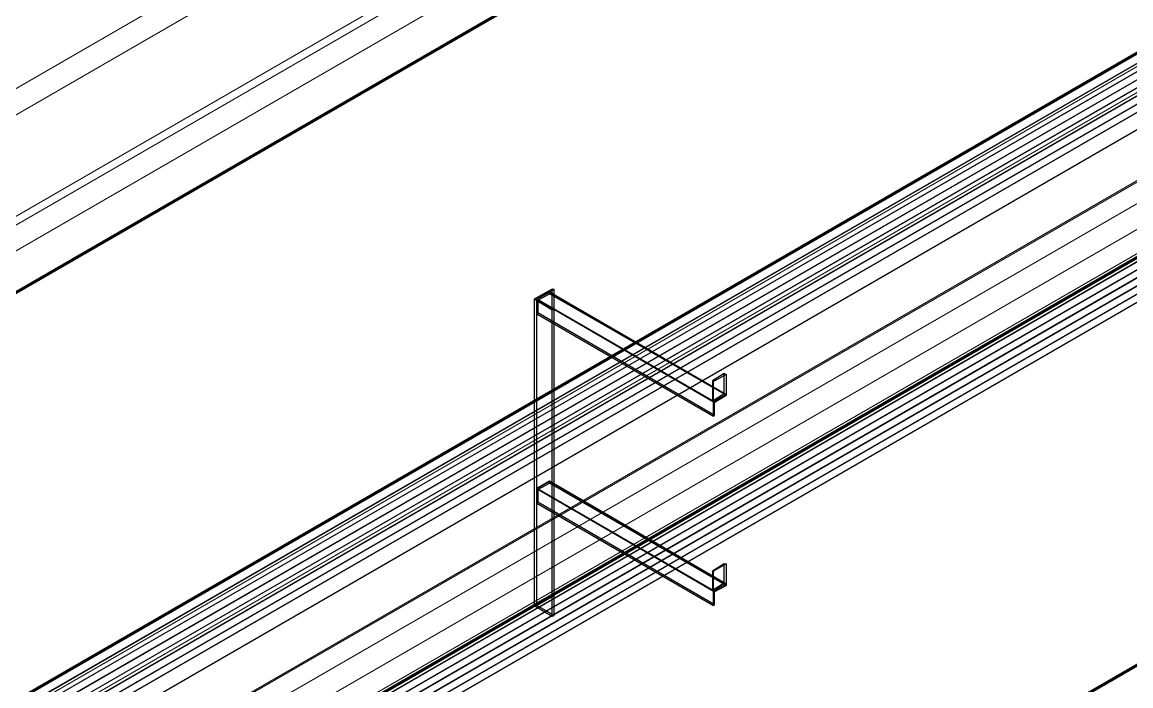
# Model space of a CAD drawing. Header units: inches. Extents: x -430764 to 256483, y 7374 to 217374.
# Drawn here: x 84845 to 110092, y 58489 to 73593 of the extents above; entities that cross this region are included whole.
import ezdxf

# ---------------------------------------------------------------- set-up
doc = ezdxf.new("R2010")
doc.units = ezdxf.units.IN
doc.header["$MEASUREMENT"] = 0
doc.layers.add('Background Stuff', color=252, linetype='Continuous', lineweight=5)
doc.layers.add('Layer 1', color=7, linetype='Continuous')

# ---------------------------------------------------------------- blocks, each defined once
blk = doc.blocks.new('block 3')
at = {"layer": 'Layer 1', "color": 9, "lineweight": 0}
for points in [[(821.23, -414.72), (821.23, -411.73), (282.12, -722.93)], [(821.23, -411.73), (834.63, -419.46), (295.52, -730.77), (282.12, -722.93), (282.12, -725.92), (295.52, -733.66), (295.52, -730.77)], [(834.63, -422.46), (821.23, -414.72), (282.12, -725.92)], [(834.63, -419.46), (834.63, -422.46), (295.52, -733.66)], [(831.23, -490.08), (831.23, -420.5), (292.12, -731.7)], [(831.23, -420.5), (838.76, -424.82), (299.64, -736.03), (292.12, -731.7), (292.12, -801.38), (299.64, -805.71), (299.64, -736.03)], [(882.87, -447.3), (896.38, -455.13), (357.27, -766.33), (343.76, -758.6), (343.76, -761.49), (357.27, -769.32), (357.27, -766.33)], [(896.38, -458.02), (882.87, -450.29), (343.76, -761.49)], [(896.38, -455.13), (896.38, -458.02), (357.27, -769.32)], [(284.59, -805.81), (284.59, -797.05), (823.71, -485.75)], [(838.76, -494.51), (831.23, -490.08), (292.12, -801.38)], [(347.06, -841.89), (284.59, -805.81), (823.71, -494.61)]]:
    blk.add_lwpolyline(points, dxfattribs=at)
at = {"layer": 'Layer 1', "color": 42, "lineweight": 100, "true_color": 0xdca627}
for points in [[(299.64, -805.71), (299.64, -736.03), (838.76, -424.82), (838.76, -494.51), (878.96, -517.7)], [(339.85, -759.32), (339.85, -828.9), (878.96, -517.7), (878.96, -448.02), (838.76, -424.82)], [(299.64, -736.03), (339.85, -759.32), (878.96, -448.02)], [(339.85, -828.9), (299.64, -805.71), (838.76, -494.51)]]:
    blk.add_lwpolyline(points, dxfattribs=at)
at = {"layer": 'Layer 1', "lineweight": 0}
blk.add_lwpolyline([(838.76, -424.82), (838.76, -494.51), (299.64, -805.71)], dxfattribs=at)
at = {"layer": 'Layer 1', "color": 254, "lineweight": 25, "true_color": 0xdddcdb}
for points in [[(878.96, -517.7), (878.96, -448.02), (339.85, -759.32)], [(878.96, -448.02), (878.96, -448.02), (886.58, -452.35), (347.47, -763.65), (339.85, -759.32), (339.85, -828.9), (347.47, -833.33), (347.47, -763.65)], [(886.58, -522.03), (878.96, -517.7), (339.85, -828.9)]]:
    blk.add_lwpolyline(points, dxfattribs=at)
at = {"layer": 'Layer 1', "color": 6, "lineweight": 0}
for points in [[(882.87, -450.29), (882.87, -447.3), (343.76, -758.6)], [(311.19, -777.05), (850.3, -465.75)], [(311.6, -776.74), (850.71, -465.54)], [(311.6, -777.67), (850.71, -466.47)], [(312.01, -777.46), (851.13, -466.26)], [(312.01, -777.46), (851.13, -466.26)], [(312.43, -777.26), (851.54, -465.96)], [(312.43, -778.19), (851.54, -466.88)], [(312.84, -777.98), (851.95, -466.68)], [(312.84, -777.98), (851.95, -466.68)], [(313.15, -777.67), (852.36, -466.47)], [(313.97, -778.19), (853.08, -466.88)], [(313.15, -778.6), (852.36, -467.4)], [(313.56, -778.39), (852.67, -467.19)], [(313.56, -778.39), (852.67, -467.19)], [(313.97, -779.11), (853.08, -467.81)], [(314.38, -778.91), (853.5, -467.6)], [(314.38, -778.91), (853.5, -467.6)], [(314.8, -778.6), (853.91, -467.4)], [(315.21, -779.32), (854.32, -468.12)], [(315.21, -779.32), (854.32, -468.12)], [(315.62, -779.11), (854.73, -467.81)], [(314.8, -779.53), (853.91, -468.33)], [(315.62, -780.04), (854.73, -468.74)], [(316.03, -779.83), (855.15, -468.53)]]:
    blk.add_lwpolyline(points, dxfattribs=at)
at = {"layer": 'Layer 1', "color": 3, "lineweight": 0}
for points in [[(311.6, -798.39), (850.71, -487.19)], [(311.19, -798.6), (850.3, -487.4)], [(311.6, -799.32), (850.71, -488.12)], [(312.01, -799.11), (851.13, -487.81)], [(312.01, -799.11), (851.13, -487.81)], [(312.43, -798.8), (851.54, -487.6)], [(312.84, -799.52), (851.95, -488.32)], [(312.84, -799.52), (851.95, -488.32)], [(313.15, -799.32), (852.36, -488.12)], [(312.43, -799.73), (851.54, -488.53)], [(313.15, -800.25), (852.36, -489.04)], [(313.56, -800.04), (852.67, -488.74)], [(313.56, -800.04), (852.67, -488.74)], [(313.97, -799.73), (853.08, -488.53)], [(313.97, -800.66), (853.08, -489.46)], [(314.38, -800.45), (853.5, -489.25)], [(314.38, -800.45), (853.5, -489.25)], [(314.8, -800.25), (853.91, -489.04)], [(315.21, -800.97), (854.32, -489.66)], [(315.21, -800.97), (854.32, -489.66)], [(315.62, -800.66), (854.73, -489.46)], [(314.8, -801.17), (853.91, -489.97)], [(315.62, -801.59), (854.73, -490.38)], [(316.03, -801.38), (855.15, -490.18)]]:
    blk.add_lwpolyline(points, dxfattribs=at)
at = {"layer": 'Layer 1', "color": 255, "lineweight": 25}
for points in [[(607.65, -628.1), (607.44, -628), (607.44, -593.26), (605.38, -594.39), (605.38, -629.23), (607.44, -628)], [(607.44, -593.26), (607.65, -593.26)], [(607.44, -593.26), (607.44, -593.26)], [(607.65, -593.26), (607.65, -593.26)], [(605.38, -629.23), (607.44, -630.47), (607.44, -595.63), (605.38, -594.39)], [(605.38, -594.39), (605.38, -594.39)], [(605.69, -594.39), (607.13, -593.57), (627.23, -605.22)], [(625.69, -605.94), (627.03, -605.11), (607.13, -593.57), (605.69, -594.39)], [(607.65, -630.37), (605.69, -629.23), (605.69, -594.39), (607.65, -595.53), (607.44, -595.63)], [(605.69, -594.39), (605.69, -594.39)], [(605.69, -596.04), (605.69, -594.39), (625.79, -606.04), (625.79, -607.69), (625.89, -607.59), (625.89, -606.14), (627.23, -605.32), (627.23, -605.22), (625.79, -606.04)], [(605.69, -594.39), (605.69, -594.39)], [(627.23, -602.95), (627.23, -605.32), (625.89, -606.14), (625.89, -607.59), (625.79, -607.69), (625.79, -603.77), (625.69, -603.67), (625.69, -605.94), (605.69, -594.39), (605.69, -596.04)], [(605.69, -594.39), (605.69, -594.39)], [(625.89, -606.14), (605.79, -594.5), (605.79, -595.94), (605.69, -596.04), (625.79, -607.69)], [(625.89, -606.14), (605.79, -594.5), (605.79, -595.94), (605.69, -596.04), (625.79, -607.69)], [(605.79, -594.5), (607.13, -593.77), (607.13, -593.57)], [(605.79, -594.5), (607.13, -593.77), (607.13, -593.57)], [(605.79, -594.5), (605.79, -594.5)], [(605.79, -594.5), (605.79, -594.5)], [(607.13, -593.57), (607.13, -593.57)], [(607.13, -593.57), (607.13, -593.57)], [(627.23, -605.32), (607.13, -593.77)], [(607.13, -593.77), (607.13, -593.77)], [(627.23, -605.32), (607.13, -593.77)], [(607.13, -593.77), (607.13, -593.77)], [(607.44, -630.47), (607.65, -630.37), (607.65, -595.53)], [(607.44, -595.63), (607.44, -595.63)], [(607.65, -595.53), (607.65, -595.53)], [(605.69, -596.04), (605.69, -596.04)], [(605.69, -596.04), (605.69, -596.04)], [(625.89, -607.59), (605.79, -595.94)], [(605.79, -595.94), (605.79, -595.94)], [(625.89, -607.59), (605.79, -595.94)], [(605.79, -595.94), (605.79, -595.94)], [(627.03, -605.11), (627.03, -602.85), (625.69, -603.67)], [(627.03, -602.85), (627.23, -602.95), (625.79, -603.77)], [(627.03, -605.11), (627.03, -605.11)], [(627.23, -605.22), (627.23, -605.22)], [(627.23, -605.32), (627.23, -605.32)], [(627.23, -605.32), (627.23, -605.32)], [(605.69, -615.94), (607.13, -615.11), (627.23, -626.76)], [(625.69, -627.48), (627.03, -626.66), (607.13, -615.11), (605.69, -615.94)], [(605.69, -617.59), (605.69, -615.94), (625.79, -627.58), (625.79, -629.23), (625.89, -629.13), (625.89, -627.69), (627.23, -626.97), (627.23, -626.76), (625.79, -627.58)], [(605.69, -615.94), (605.69, -615.94)], [(627.23, -624.49), (627.23, -626.97), (625.89, -627.69), (625.89, -629.13), (625.79, -629.23), (625.79, -625.32), (625.69, -625.32), (625.69, -627.48), (605.69, -615.94), (605.69, -617.59)], [(605.69, -615.94), (605.69, -615.94)], [(605.79, -616.04), (607.13, -615.32), (607.13, -615.11)], [(605.79, -616.04), (607.13, -615.32), (607.13, -615.11)], [(627.23, -626.97), (607.13, -615.32)], [(607.13, -615.32), (607.13, -615.32)], [(627.23, -626.97), (607.13, -615.32)], [(607.13, -615.32), (607.13, -615.32)], [(625.89, -627.69), (605.79, -616.04), (605.79, -617.48), (605.69, -617.59), (625.79, -629.23)], [(625.89, -627.69), (605.79, -616.04), (605.79, -617.48), (605.69, -617.59), (625.79, -629.23)], [(605.79, -616.04), (605.79, -616.04)], [(605.79, -616.04), (605.79, -616.04)], [(625.89, -629.13), (605.79, -617.48)], [(625.89, -629.13), (605.79, -617.48)], [(627.03, -626.66), (627.03, -624.49), (625.69, -625.32)], [(627.03, -624.49), (627.23, -624.49), (625.79, -625.32)], [(627.03, -624.49), (627.03, -624.49)], [(625.69, -625.32), (625.69, -625.32)], [(625.79, -625.32), (625.79, -625.32)], [(627.03, -626.66), (627.03, -626.66)], [(627.23, -626.76), (627.23, -626.76)], [(627.23, -626.97), (627.23, -626.97)], [(627.23, -626.97), (627.23, -626.97)], [(625.69, -627.48), (625.69, -627.48)], [(625.79, -627.58), (625.79, -627.58)], [(625.89, -627.69), (625.89, -627.69)], [(625.89, -627.69), (625.89, -627.69)]]:
    blk.add_lwpolyline(points, dxfattribs=at)
at = {"layer": 'Layer 1', "color": 7, "lineweight": 25, "true_color": 0xffffff}
for points in [[(627.03, -602.85), (627.03, -602.85)], [(625.89, -606.14), (625.89, -606.14)], [(625.89, -606.14), (625.89, -606.14)], [(625.79, -607.69), (625.79, -607.69)], [(625.79, -607.69), (625.79, -607.69)], [(625.89, -607.59), (625.89, -607.59)], [(625.89, -607.59), (625.89, -607.59)], [(605.69, -617.59), (605.69, -617.59)], [(605.69, -617.59), (605.69, -617.59)], [(605.79, -617.48), (605.79, -617.48)], [(605.79, -617.48), (605.79, -617.48)], [(607.44, -628), (607.44, -628)], [(607.65, -628.1), (607.65, -628.1)], [(605.38, -629.23), (605.38, -629.23)], [(605.69, -629.23), (605.69, -629.23)], [(607.44, -630.47), (607.44, -630.47)], [(607.65, -630.37), (607.65, -630.37)]]:
    blk.add_lwpolyline(points, dxfattribs=at)
at = {"layer": 'Layer 1', "color": 251, "lineweight": 25}
for points in [[(625.69, -603.67), (625.69, -603.67)], [(625.79, -603.77), (625.79, -603.77)], [(625.69, -605.94), (625.69, -605.94)], [(625.79, -606.04), (625.79, -606.04)], [(607.13, -615.11), (607.13, -615.11)], [(607.13, -615.11), (607.13, -615.11)], [(625.79, -629.23), (625.79, -629.23)], [(625.79, -629.23), (625.79, -629.23)], [(625.89, -629.13), (625.89, -629.13)], [(625.89, -629.13), (625.89, -629.13)]]:
    blk.add_lwpolyline(points, dxfattribs=at)
at = {"layer": 'Layer 1', "color": 255, "lineweight": 25}
blk.add_open_spline([(607.65, -628.1), (607.65, -628.1), (605.69, -629.23), (605.69, -629.23), (605.69, -629.23), (607.65, -628.1), (607.65, -628.1), (607.65, -628.1), (607.65, -593.26), (607.65, -593.26), (607.65, -593.26), (605.69, -594.39), (605.69, -594.39)], degree=3, knots=[0, 0, 0, 0, 1, 1, 1, 2, 2, 2, 3, 3, 3, 4, 4, 4, 4], dxfattribs=at)
blk = doc.blocks.new('Isometric')
at = {"layer": 'Layer 1', "xscale": 200, "yscale": 200, "zscale": 200}
blk.add_blockref('block 3', (-56424, 145185), dxfattribs=at)

msp = doc.modelspace()

# ---------------------------------------------------------------- block references
at = {"layer": 'Background Stuff'}
msp.add_blockref('Isometric', (31851.58203, 40980.31673), dxfattribs=at)

doc.saveas('drawing.dxf')
